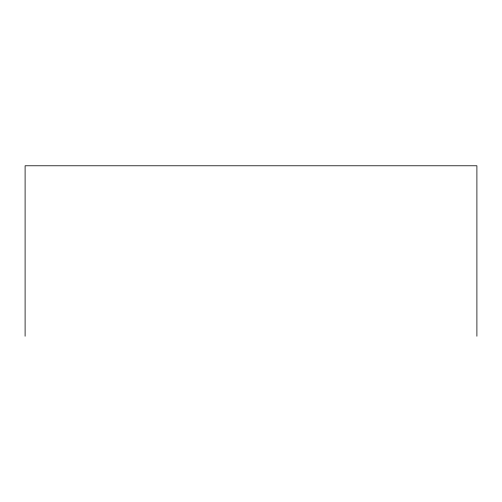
<?xml version="1.0" encoding="UTF-8"?>
<svg xmlns="http://www.w3.org/2000/svg" width="502" height="502" viewBox="0 0 502 502"><rect width="100%" height="100%" fill="white"/><g stroke="black" fill="none" stroke-linecap="round" stroke-linejoin="round"><path stroke-width="0.75" d="M476.9 336.221L476.9 165.779L25.1 165.779L25.1 336.221"/></g></svg>
